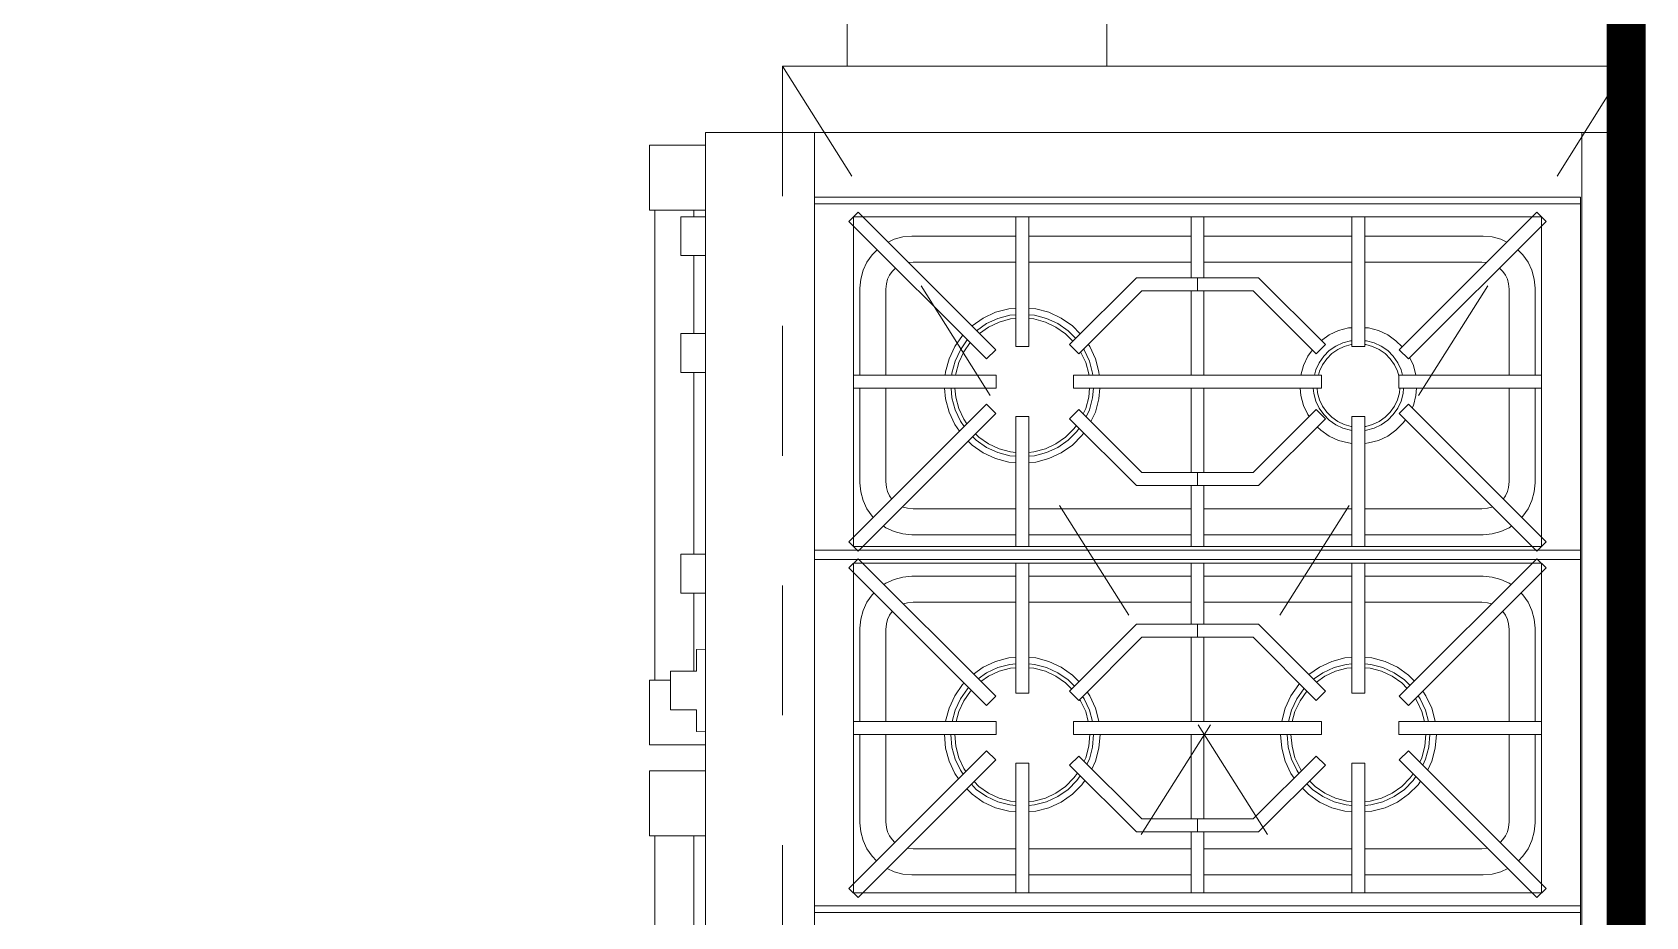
# Model space of a CAD drawing. Header units: metres. Extents: x 14 to 11050, y -346 to 476.
# Drawn here: x 136.739 to 137.982, y -213.206 to -212.525 of the extents above; entities that cross this region are included whole.
import ezdxf

# ---------------------------------------------------------------- set-up
doc = ezdxf.new("R2010")
doc.units = ezdxf.units.M
for name, pattern in [('0', [0]), ('DASHED', [0.75, 0.5, -0.25]), ('DASHED2', [0.375, 0.25, -0.125]), ('HIDDEN2', [0.1875, 0.125, -0.0625])]:
    doc.linetypes.add(name, pattern=pattern)
doc.layers.get('0').update_dxf_attribs({"color": 250, "linetype": '0', "lineweight": 20})
for name, color, linetype, lineweight in [('01a_Mobiliario', 250, 'Continuous', 0), ('A-EQPM-OVHD', 253, 'DASHED2', 5), ('A-WALL', 250, 'Continuous', 20), ('baños', 140, 'Continuous', 0), ('MOBILIARIOS', 252, 'Continuous', 0), ('PROYECCION', 9, 'DASHED', 0)]:
    doc.layers.add(name, color=color, linetype=linetype, lineweight=lineweight)
doc.layers.add('REVESTIMIENTO EXTERIOR', color=7, linetype='Continuous', lineweight=5, true_color=0xffdebd)
doc.styles.get("Standard").update_dxf_attribs({"font": 'arial.ttf', "height": 0.1875})

# ---------------------------------------------------------------- blocks, each defined once
blk = doc.blocks.new('PL BASE 1N NASAS 09')
at = {"layer": '01a_Mobiliario', "transparency": 33554684}
for p, q in [((-104.4311, -51.1997), (-104.4311, -52.3697)), ((-104.4311, -52.3697), (-103.8311, -52.3697))]:
    blk.add_line(p, q, dxfattribs=at)
at = {"layer": 'A-EQPM-OVHD', "linetype": 'HIDDEN2'}
blk.add_line((-104.2311, -52.3697), (-103.8311, -52.3697), dxfattribs=at)
at = {"layer": 'A-WALL'}
blk.add_line((-103.8311, -51.1397), (-103.8311, -54.9888), dxfattribs=at)
at = {"layer": 'PROYECCION', "color": 252, "linetype": 'DASHED', "ltscale": 0.1}
blk.add_line((-104.2311, -52.3697), (-104.2311, -51.1997), dxfattribs=at)
at = {"layer": 'baños', "linetype": 'Continuous'}
for tag, p in [('MODELNUMBER', (-121.6562, -54.8273)), ('TRADENAME', (-121.6562, -54.8273)), ('PRODUCT', (-121.6562, -54.8274)), ('MATERIAL', (-121.6562, -54.8274))]:
    blk.add_attdef(tag, p, '', height=0.0000254, rotation=359.9999, dxfattribs=at)
blk = doc.blocks.new('A$C3ed47c56')
at = {"layer": 'MOBILIARIOS'}
for p, q in [((0.043, 0.0509), (0.043, 0.9809)), ((0.043, 0.9809), (0.043, 0.0509)), ((0.718, 0.9809), (0.718, 0.0509)), ((0.743, 0.9809), (0.743, 0.0509)), ((0.743, 0.0509), (0.743, 0.9809)), ((0.127, 0.6519), (0.127, 0.9259)), ((0.717, 0.9259), (0.717, 0.6519)), ((0.004, 0.5929), (0.004, 0.9116)), ((0.034, 0.5929), (0.034, 0.7469)), ((0.717, 0.6519), (0.127, 0.6519)), ((0.127, 0.6519), (0.127, 0.6469)), ((0.717, 0.6469), (0.127, 0.6469)), ((0.127, 0.6469), (0.127, 0.3729)), ((0.717, 0.6469), (0.717, 0.6519)), ((0.717, 0.3729), (0.717, 0.6469)), ((0.1535, 0.6334), (0.1605, 0.6405)), ((0.157, 0.5149), (0.157, 0.6369)), ((0.157, 0.6369), (0.282, 0.6369)), ((0.2666, 0.5344), (0.1605, 0.6405)), ((0.282, 0.6369), (0.292, 0.6369)), ((0.282, 0.5369), (0.282, 0.6369)), ((0.292, 0.5369), (0.292, 0.6369)), ((0.292, 0.6369), (0.541, 0.6369)), ((0.417, 0.5899), (0.417, 0.6369)), ((0.427, 0.6369), (0.427, 0.5899)), ((0.541, 0.6369), (0.551, 0.6369)), ((0.541, 0.5369), (0.541, 0.6369)), ((0.551, 0.5369), (0.551, 0.6369)), ((0.551, 0.6369), (0.687, 0.6369)), ((0.5774, 0.5344), (0.6835, 0.6405)), ((0.6905, 0.6334), (0.6835, 0.6405)), ((0.687, 0.6369), (0.687, 0.5149)), ((0.2595, 0.5273), (0.1535, 0.6334)), ((0.1883, 0.6205), (0.1951, 0.6223)), ((0.1951, 0.6223), (0.202, 0.6229)), ((0.202, 0.6229), (0.282, 0.6229)), ((0.292, 0.6229), (0.417, 0.6229)), ((0.427, 0.6229), (0.541, 0.6229)), ((0.551, 0.6229), (0.642, 0.6229)), ((0.5845, 0.5273), (0.6905, 0.6334)), ((0.642, 0.6229), (0.6489, 0.6223)), ((0.6489, 0.6223), (0.6557, 0.6205)), ((0.1714, 0.6086), (0.1748, 0.6121)), ((0.183, 0.618), (0.1883, 0.6205)), ((0.6557, 0.6205), (0.661, 0.618)), ((0.6692, 0.6121), (0.6726, 0.6086)), ((0.1626, 0.5899), (0.1644, 0.5966)), ((0.1644, 0.5966), (0.1674, 0.6029)), ((0.1674, 0.6029), (0.1714, 0.6086)), ((0.1867, 0.5957), (0.1889, 0.5979)), ((0.1985, 0.6025), (0.2029, 0.6029)), ((0.1985, 0.6025), (0.1985, 0.6025)), ((0.2029, 0.6029), (0.282, 0.6029)), ((0.292, 0.6029), (0.417, 0.6029)), ((0.427, 0.6029), (0.541, 0.6029)), ((0.551, 0.6029), (0.6411, 0.6029)), ((0.6411, 0.6029), (0.6455, 0.6025)), ((0.6455, 0.6025), (0.6455, 0.6025)), ((0.6551, 0.5979), (0.6573, 0.5957)), ((0.6726, 0.6086), (0.6766, 0.6029)), ((0.6766, 0.6029), (0.6796, 0.5966)), ((0.6796, 0.5966), (0.6814, 0.5899)), ((0, 0.5929), (0.0003, 0.5929)), ((0, 0.5429), (0, 0.5929)), ((0.0003, 0.5929), (0.0011, 0.5929)), ((0.0011, 0.5929), (0.0025, 0.5929)), ((0.0025, 0.5929), (0.0044, 0.5929)), ((0.0044, 0.5929), (0.0068, 0.5929)), ((0.0068, 0.5929), (0.0095, 0.5929)), ((0.0095, 0.5929), (0.0125, 0.5929)), ((0.0125, 0.5929), (0.0157, 0.5929)), ((0.0157, 0.5929), (0.019, 0.5929)), ((0.019, 0.5929), (0.043, 0.5929)), ((0.162, 0.5829), (0.1626, 0.5899)), ((0.182, 0.582), (0.1824, 0.5864)), ((0.1824, 0.5864), (0.1833, 0.5897)), ((0.1833, 0.5897), (0.1847, 0.5929)), ((0.1847, 0.5929), (0.1867, 0.5957)), ((0.3235, 0.5385), (0.3749, 0.5899)), ((0.3749, 0.5899), (0.422, 0.5899)), ((0.422, 0.5799), (0.422, 0.5899)), ((0.4691, 0.5899), (0.422, 0.5899)), ((0.5205, 0.5385), (0.4691, 0.5899)), ((0.6573, 0.5957), (0.6593, 0.5929)), ((0.6593, 0.5929), (0.6607, 0.5897)), ((0.6607, 0.5897), (0.6616, 0.5864)), ((0.6616, 0.5864), (0.662, 0.582)), ((0.6814, 0.5899), (0.682, 0.5829)), ((0.162, 0.5149), (0.162, 0.5829)), ((0.182, 0.5149), (0.182, 0.582)), ((0.2665, 0.5713), (0.2766, 0.574)), ((0.2766, 0.574), (0.282, 0.5745)), ((0.292, 0.5745), (0.2974, 0.574)), ((0.2974, 0.574), (0.3075, 0.5713)), ((0.3305, 0.5314), (0.3791, 0.5799)), ((0.3791, 0.5799), (0.422, 0.5799)), ((0.417, 0.5149), (0.417, 0.5799)), ((0.4649, 0.5799), (0.422, 0.5799)), ((0.427, 0.5799), (0.427, 0.5149)), ((0.5135, 0.5314), (0.4649, 0.5799)), ((0.5255, 0.5713), (0.5356, 0.574)), ((0.5356, 0.574), (0.541, 0.5745)), ((0.551, 0.5745), (0.5564, 0.574)), ((0.5564, 0.574), (0.5665, 0.5713)), ((0.662, 0.582), (0.662, 0.5149)), ((0.682, 0.5829), (0.682, 0.5149)), ((0.2443, 0.5567), (0.2484, 0.5609)), ((0.2484, 0.5609), (0.257, 0.5669)), ((0.2516, 0.5571), (0.2595, 0.5626)), ((0.2536, 0.5548), (0.261, 0.56)), ((0.257, 0.5669), (0.2665, 0.5713)), ((0.2595, 0.5626), (0.2682, 0.5666)), ((0.261, 0.56), (0.2692, 0.5638)), ((0.2682, 0.5666), (0.2774, 0.5691)), ((0.2692, 0.5638), (0.278, 0.5661)), ((0.2774, 0.5691), (0.282, 0.5695)), ((0.278, 0.5661), (0.282, 0.5665)), ((0.292, 0.5695), (0.2965, 0.5691)), ((0.292, 0.5665), (0.296, 0.5661)), ((0.296, 0.5661), (0.3048, 0.5638)), ((0.2965, 0.5691), (0.3058, 0.5666)), ((0.3048, 0.5638), (0.313, 0.56)), ((0.3058, 0.5666), (0.3145, 0.5626)), ((0.3075, 0.5713), (0.317, 0.5669)), ((0.313, 0.56), (0.3204, 0.5548)), ((0.3145, 0.5626), (0.3224, 0.5571)), ((0.317, 0.5669), (0.3256, 0.5609)), ((0.3256, 0.5609), (0.333, 0.5535)), ((0.5028, 0.5562), (0.5074, 0.5609)), ((0.5074, 0.5609), (0.516, 0.5669)), ((0.5106, 0.5571), (0.5185, 0.5626)), ((0.5126, 0.5548), (0.52, 0.56)), ((0.516, 0.5669), (0.5255, 0.5713)), ((0.5185, 0.5626), (0.5272, 0.5666)), ((0.52, 0.56), (0.5282, 0.5638)), ((0.5272, 0.5666), (0.5364, 0.5691)), ((0.5282, 0.5638), (0.537, 0.5661)), ((0.5364, 0.5691), (0.541, 0.5695)), ((0.537, 0.5661), (0.541, 0.5665)), ((0.551, 0.5695), (0.5555, 0.5691)), ((0.551, 0.5665), (0.555, 0.5661)), ((0.555, 0.5661), (0.5638, 0.5638)), ((0.5555, 0.5691), (0.5648, 0.5666)), ((0.5638, 0.5638), (0.572, 0.56)), ((0.5648, 0.5666), (0.5735, 0.5626)), ((0.5665, 0.5713), (0.576, 0.5669)), ((0.572, 0.56), (0.5794, 0.5548)), ((0.5735, 0.5626), (0.5814, 0.5571)), ((0.576, 0.5669), (0.5846, 0.5609)), ((0.5846, 0.5609), (0.592, 0.5535)), ((0.235, 0.5449), (0.2379, 0.549)), ((0.2478, 0.5532), (0.2516, 0.5571)), ((0.2499, 0.5511), (0.2536, 0.5548)), ((0.3204, 0.5548), (0.3268, 0.5483)), ((0.3224, 0.5571), (0.3291, 0.5503)), ((0.3268, 0.5483), (0.3295, 0.5445)), ((0.3291, 0.5503), (0.3317, 0.5467)), ((0.333, 0.5535), (0.3352, 0.5502)), ((0.494, 0.5449), (0.4965, 0.5484)), ((0.5063, 0.5527), (0.5106, 0.5571)), ((0.5084, 0.5506), (0.5126, 0.5548)), ((0.5794, 0.5548), (0.5858, 0.5483)), ((0.5814, 0.5571), (0.5881, 0.5503)), ((0.5858, 0.5483), (0.5881, 0.5451)), ((0.5881, 0.5503), (0.5903, 0.5472)), ((0.592, 0.5535), (0.5938, 0.5508)), ((0, 0.5429), (0.0003, 0.5429)), ((0.0003, 0.5429), (0.0011, 0.5429)), ((0.0011, 0.5429), (0.0025, 0.5429)), ((0.0025, 0.5429), (0.0044, 0.5429)), ((0.0044, 0.5429), (0.0068, 0.5429)), ((0.0068, 0.5429), (0.0095, 0.5429)), ((0.0095, 0.5429), (0.0125, 0.5429)), ((0.0125, 0.5429), (0.0157, 0.5429)), ((0.0157, 0.5429), (0.019, 0.5429)), ((0.019, 0.5429), (0.043, 0.5429)), ((0.2279, 0.5253), (0.2306, 0.5354)), ((0.2306, 0.5354), (0.235, 0.5449)), ((0.2353, 0.5337), (0.2394, 0.5424)), ((0.2381, 0.5327), (0.242, 0.5409)), ((0.2394, 0.5424), (0.2415, 0.5454)), ((0.242, 0.5409), (0.2436, 0.5432)), ((0.282, 0.5369), (0.292, 0.5369)), ((0.3305, 0.5314), (0.3235, 0.5385)), ((0.3346, 0.5354), (0.3359, 0.5327)), ((0.3368, 0.5377), (0.3387, 0.5337)), ((0.3406, 0.5414), (0.3434, 0.5354)), ((0.3434, 0.5354), (0.3461, 0.5253)), ((0.4869, 0.5253), (0.4896, 0.5354)), ((0.4896, 0.5354), (0.494, 0.5449)), ((0.4943, 0.5337), (0.4984, 0.5424)), ((0.4971, 0.5327), (0.501, 0.5409)), ((0.4984, 0.5424), (0.5, 0.5448)), ((0.501, 0.5409), (0.5022, 0.5427)), ((0.5135, 0.5314), (0.5205, 0.5385)), ((0.541, 0.5369), (0.551, 0.5369)), ((0.5933, 0.5361), (0.5949, 0.5327)), ((0.5955, 0.5384), (0.5977, 0.5337)), ((0.5993, 0.5421), (0.6024, 0.5354)), ((0.6024, 0.5354), (0.6051, 0.5253)), ((0, 0.5229), (0.0003, 0.5229)), ((0, 0.5229), (0, 0.4729)), ((0.0003, 0.5229), (0.0011, 0.5229)), ((0.0011, 0.5229), (0.0025, 0.5229)), ((0.0025, 0.5229), (0.0044, 0.5229)), ((0.0044, 0.5229), (0.0068, 0.5229)), ((0.0068, 0.5229), (0.0095, 0.5229)), ((0.0095, 0.5229), (0.0125, 0.5229)), ((0.0125, 0.5229), (0.0157, 0.5229)), ((0.0157, 0.5229), (0.019, 0.5229)), ((0.019, 0.5229), (0.043, 0.5229)), ((0.227, 0.5149), (0.2279, 0.5253)), ((0.232, 0.5149), (0.2328, 0.5245)), ((0.2328, 0.5245), (0.2353, 0.5337)), ((0.235, 0.5149), (0.2358, 0.5239)), ((0.2358, 0.5239), (0.2381, 0.5327)), ((0.2595, 0.5273), (0.2666, 0.5344)), ((0.3359, 0.5327), (0.3382, 0.5239)), ((0.3382, 0.5239), (0.339, 0.5149)), ((0.3387, 0.5337), (0.3412, 0.5245)), ((0.3412, 0.5245), (0.342, 0.5149)), ((0.3461, 0.5253), (0.347, 0.5149)), ((0.486, 0.5149), (0.4869, 0.5253)), ((0.491, 0.5149), (0.4918, 0.5245)), ((0.4918, 0.5245), (0.4943, 0.5337)), ((0.494, 0.5149), (0.4948, 0.5239)), ((0.4948, 0.5239), (0.4971, 0.5327)), ((0.5845, 0.5273), (0.5774, 0.5344)), ((0.5949, 0.5327), (0.5972, 0.5239)), ((0.5972, 0.5239), (0.598, 0.5149)), ((0.5977, 0.5337), (0.6002, 0.5245)), ((0.6002, 0.5245), (0.601, 0.5149)), ((0.6051, 0.5253), (0.606, 0.5149)), ((0.043, 0.5127), (0.036, 0.5125)), ((0.036, 0.512), (0.036, 0.5125)), ((0.036, 0.5106), (0.036, 0.512)), ((0.036, 0.5083), (0.036, 0.5106)), ((0.157, 0.5149), (0.157, 0.5049)), ((0.267, 0.5149), (0.157, 0.5149)), ((0.267, 0.5149), (0.267, 0.5049)), ((0.3265, 0.5149), (0.3265, 0.5049)), ((0.417, 0.5149), (0.3265, 0.5149)), ((0.427, 0.5149), (0.417, 0.5149)), ((0.5175, 0.5149), (0.427, 0.5149)), ((0.5175, 0.5149), (0.5175, 0.5049)), ((0.577, 0.5149), (0.577, 0.5049)), ((0.577, 0.5149), (0.687, 0.5149)), ((0.687, 0.5149), (0.687, 0.5049)), ((0.036, 0.5051), (0.036, 0.5083)), ((0.036, 0.5012), (0.036, 0.5051)), ((0.036, 0.4967), (0.036, 0.5012)), ((0.267, 0.5049), (0.157, 0.5049)), ((0.157, 0.3829), (0.157, 0.5049)), ((0.162, 0.4329), (0.162, 0.5049)), ((0.182, 0.4338), (0.182, 0.5049)), ((0.2279, 0.5045), (0.2279, 0.5049)), ((0.2306, 0.4944), (0.2279, 0.5045)), ((0.2353, 0.4961), (0.233, 0.5049)), ((0.2381, 0.4971), (0.236, 0.5049)), ((0.242, 0.4889), (0.2381, 0.4971)), ((0.417, 0.5049), (0.3265, 0.5049)), ((0.3359, 0.4971), (0.332, 0.4889)), ((0.3379, 0.5049), (0.3359, 0.4971)), ((0.341, 0.5049), (0.3387, 0.4961)), ((0.3461, 0.5045), (0.3434, 0.4944)), ((0.3461, 0.5049), (0.3461, 0.5045)), ((0.427, 0.5049), (0.417, 0.5049)), ((0.417, 0.4399), (0.417, 0.5049)), ((0.5175, 0.5049), (0.427, 0.5049)), ((0.427, 0.5049), (0.427, 0.4399)), ((0.4869, 0.5045), (0.4869, 0.5049)), ((0.4896, 0.4944), (0.4869, 0.5045)), ((0.4943, 0.4961), (0.492, 0.5049)), ((0.4971, 0.4971), (0.495, 0.5049)), ((0.501, 0.4889), (0.4971, 0.4971)), ((0.577, 0.5049), (0.687, 0.5049)), ((0.5949, 0.4971), (0.591, 0.4889)), ((0.5969, 0.5049), (0.5949, 0.4971)), ((0.6, 0.5049), (0.5977, 0.4961)), ((0.6051, 0.5045), (0.6024, 0.4944)), ((0.6051, 0.5049), (0.6051, 0.5045)), ((0.662, 0.5049), (0.662, 0.4338)), ((0.682, 0.5049), (0.682, 0.4329)), ((0.687, 0.5049), (0.687, 0.3829)), ((0.016, 0.4915), (0.016, 0.4959)), ((0.036, 0.4959), (0.016, 0.4959)), ((0.016, 0.4863), (0.016, 0.4915)), ((0.016, 0.4809), (0.016, 0.4863)), ((0.036, 0.4959), (0.036, 0.4967)), ((0.2595, 0.4925), (0.1535, 0.3865)), ((0.2666, 0.4854), (0.1605, 0.3794)), ((0.235, 0.4849), (0.2306, 0.4944)), ((0.241, 0.4764), (0.235, 0.4849)), ((0.2394, 0.4874), (0.2353, 0.4961)), ((0.2449, 0.4796), (0.2394, 0.4874)), ((0.2472, 0.4815), (0.242, 0.4889)), ((0.2595, 0.4925), (0.2666, 0.4854)), ((0.3305, 0.4885), (0.3235, 0.4814)), ((0.3305, 0.4885), (0.3791, 0.4399)), ((0.332, 0.4889), (0.3312, 0.4878)), ((0.3346, 0.4874), (0.3334, 0.4856)), ((0.3387, 0.4961), (0.3346, 0.4874)), ((0.339, 0.4849), (0.3369, 0.482)), ((0.3434, 0.4944), (0.339, 0.4849)), ((0.5135, 0.4885), (0.4649, 0.4399)), ((0.494, 0.4849), (0.4896, 0.4944)), ((0.5, 0.4764), (0.494, 0.4849)), ((0.4984, 0.4874), (0.4943, 0.4961)), ((0.5039, 0.4796), (0.4984, 0.4874)), ((0.5062, 0.4815), (0.501, 0.4889)), ((0.5135, 0.4885), (0.5205, 0.4814)), ((0.5845, 0.4925), (0.5774, 0.4854)), ((0.5774, 0.4854), (0.6835, 0.3794)), ((0.5845, 0.4925), (0.6905, 0.3865)), ((0.591, 0.4889), (0.5898, 0.4872)), ((0.5936, 0.4874), (0.592, 0.485)), ((0.5977, 0.4961), (0.5936, 0.4874)), ((0.598, 0.4849), (0.5955, 0.4815)), ((0.6024, 0.4944), (0.598, 0.4849)), ((0, 0.4729), (0.0003, 0.4729)), ((0.0003, 0.4729), (0.0011, 0.4729)), ((0.0011, 0.4729), (0.0025, 0.4729)), ((0.0025, 0.4729), (0.0044, 0.4729)), ((0.004, 0.1109), (0.004, 0.4729)), ((0.0044, 0.4729), (0.0068, 0.4729)), ((0.0068, 0.4729), (0.0095, 0.4729)), ((0.0095, 0.4729), (0.0125, 0.4729)), ((0.0125, 0.4729), (0.0157, 0.4729)), ((0.0157, 0.4729), (0.016, 0.4729)), ((0.016, 0.4755), (0.016, 0.4809)), ((0.016, 0.4703), (0.016, 0.4755)), ((0.2422, 0.4752), (0.241, 0.4764)), ((0.2457, 0.4787), (0.2449, 0.4796)), ((0.2478, 0.4808), (0.2472, 0.4815)), ((0.261, 0.4699), (0.2551, 0.474)), ((0.282, 0.4829), (0.292, 0.4829)), ((0.282, 0.4829), (0.282, 0.3829)), ((0.292, 0.4829), (0.292, 0.3829)), ((0.3204, 0.4751), (0.313, 0.4699)), ((0.3224, 0.4728), (0.3145, 0.4673)), ((0.3251, 0.4798), (0.3204, 0.4751)), ((0.3272, 0.4776), (0.3224, 0.4728)), ((0.3235, 0.4814), (0.3749, 0.4299)), ((0.3307, 0.4741), (0.3256, 0.469)), ((0.5205, 0.4814), (0.4691, 0.4299)), ((0.5007, 0.4757), (0.5, 0.4764)), ((0.5042, 0.4792), (0.5039, 0.4796)), ((0.5063, 0.4813), (0.5062, 0.4815)), ((0.52, 0.4699), (0.5136, 0.4744)), ((0.541, 0.4829), (0.551, 0.4829)), ((0.541, 0.4829), (0.541, 0.3829)), ((0.551, 0.4829), (0.551, 0.3829)), ((0.5794, 0.4751), (0.572, 0.4699)), ((0.5814, 0.4728), (0.5735, 0.4673)), ((0.5836, 0.4793), (0.5794, 0.4751)), ((0.5857, 0.4771), (0.5814, 0.4728)), ((0.5892, 0.4736), (0.5846, 0.469)), ((0.016, 0.4659), (0.016, 0.4703)), ((0.016, 0.4659), (0.036, 0.4659)), ((0.034, 0.4059), (0.034, 0.4659)), ((0.036, 0.4659), (0.036, 0.4651)), ((0.036, 0.4606), (0.036, 0.4651)), ((0.036, 0.4567), (0.036, 0.4606)), ((0.257, 0.463), (0.2494, 0.4683)), ((0.2595, 0.4673), (0.253, 0.4718)), ((0.2665, 0.4585), (0.257, 0.463)), ((0.2682, 0.4632), (0.2595, 0.4673)), ((0.2692, 0.4661), (0.261, 0.4699)), ((0.2774, 0.4608), (0.2682, 0.4632)), ((0.278, 0.4637), (0.2692, 0.4661)), ((0.282, 0.4604), (0.2774, 0.4608)), ((0.282, 0.4634), (0.278, 0.4637)), ((0.296, 0.4637), (0.292, 0.4634)), ((0.2965, 0.4608), (0.292, 0.4604)), ((0.3048, 0.4661), (0.296, 0.4637)), ((0.3058, 0.4632), (0.2965, 0.4608)), ((0.313, 0.4699), (0.3048, 0.4661)), ((0.3145, 0.4673), (0.3058, 0.4632)), ((0.317, 0.463), (0.3075, 0.4585)), ((0.3256, 0.469), (0.317, 0.463)), ((0.516, 0.463), (0.5078, 0.4687)), ((0.5185, 0.4673), (0.5114, 0.4723)), ((0.5255, 0.4585), (0.516, 0.463)), ((0.5272, 0.4632), (0.5185, 0.4673)), ((0.5282, 0.4661), (0.52, 0.4699)), ((0.5364, 0.4608), (0.5272, 0.4632)), ((0.537, 0.4637), (0.5282, 0.4661)), ((0.541, 0.4604), (0.5364, 0.4608)), ((0.541, 0.4634), (0.537, 0.4637)), ((0.555, 0.4637), (0.551, 0.4634)), ((0.5555, 0.4608), (0.551, 0.4604)), ((0.5638, 0.4661), (0.555, 0.4637)), ((0.5648, 0.4632), (0.5555, 0.4608)), ((0.572, 0.4699), (0.5638, 0.4661)), ((0.5735, 0.4673), (0.5648, 0.4632)), ((0.576, 0.463), (0.5665, 0.4585)), ((0.5846, 0.469), (0.576, 0.463)), ((0.036, 0.4536), (0.036, 0.4567)), ((0.036, 0.4513), (0.036, 0.4536)), ((0.036, 0.4498), (0.036, 0.4513)), ((0.036, 0.4493), (0.036, 0.4498)), ((0.043, 0.4491), (0.036, 0.4493)), ((0.2766, 0.4558), (0.2665, 0.4585)), ((0.282, 0.4554), (0.2766, 0.4558)), ((0.2974, 0.4558), (0.292, 0.4554)), ((0.3075, 0.4585), (0.2974, 0.4558)), ((0.5356, 0.4558), (0.5255, 0.4585)), ((0.541, 0.4554), (0.5356, 0.4558)), ((0.5564, 0.4558), (0.551, 0.4554)), ((0.5665, 0.4585), (0.5564, 0.4558)), ((0.3791, 0.4399), (0.422, 0.4399)), ((0.422, 0.4399), (0.422, 0.4299)), ((0.4649, 0.4399), (0.422, 0.4399)), ((0.1626, 0.426), (0.162, 0.4329)), ((0.1644, 0.4192), (0.1626, 0.426)), ((0.1824, 0.4295), (0.182, 0.4338)), ((0.1833, 0.4261), (0.1824, 0.4295)), ((0.1847, 0.423), (0.1833, 0.4261)), ((0.1867, 0.4201), (0.1847, 0.423)), ((0.3749, 0.4299), (0.422, 0.4299)), ((0.417, 0.3829), (0.417, 0.4299)), ((0.4691, 0.4299), (0.422, 0.4299)), ((0.427, 0.4299), (0.427, 0.3829)), ((0.6593, 0.423), (0.6573, 0.4201)), ((0.6607, 0.4261), (0.6593, 0.423)), ((0.6616, 0.4295), (0.6607, 0.4261)), ((0.662, 0.4338), (0.6616, 0.4295)), ((0.6814, 0.426), (0.6796, 0.4192)), ((0.682, 0.4329), (0.6814, 0.426)), ((0.1674, 0.4129), (0.1644, 0.4192)), ((0.1714, 0.4072), (0.1674, 0.4129)), ((0.1869, 0.4199), (0.1867, 0.4201)), ((0.1985, 0.4133), (0.1953, 0.4142)), ((0.2029, 0.4129), (0.1985, 0.4133)), ((0.282, 0.4129), (0.2029, 0.4129)), ((0.417, 0.4129), (0.292, 0.4129)), ((0.541, 0.4129), (0.427, 0.4129)), ((0.6411, 0.4129), (0.551, 0.4129)), ((0.6455, 0.4133), (0.6411, 0.4129)), ((0.6487, 0.4142), (0.6455, 0.4133)), ((0.6573, 0.4201), (0.6571, 0.4199)), ((0.6766, 0.4129), (0.6726, 0.4072)), ((0.6796, 0.4192), (0.6766, 0.4129)), ((0.024, 0.4015), (0.024, 0.4059)), ((0.043, 0.4059), (0.024, 0.4059)), ((0.024, 0.3963), (0.024, 0.4015)), ((0.1728, 0.4058), (0.1714, 0.4072)), ((0.182, 0.3983), (0.1805, 0.3993)), ((0.1883, 0.3953), (0.182, 0.3983)), ((0.662, 0.3983), (0.6557, 0.3953)), ((0.6635, 0.3993), (0.662, 0.3983)), ((0.6726, 0.4072), (0.6712, 0.4058)), ((0.024, 0.3909), (0.024, 0.3963)), ((0.024, 0.3855), (0.024, 0.3909)), ((0.024, 0.3803), (0.024, 0.3855)), ((0.1535, 0.3865), (0.1605, 0.3794)), ((0.1951, 0.3935), (0.1883, 0.3953)), ((0.202, 0.3929), (0.1951, 0.3935)), ((0.282, 0.3929), (0.202, 0.3929)), ((0.417, 0.3929), (0.292, 0.3929)), ((0.541, 0.3929), (0.427, 0.3929)), ((0.642, 0.3929), (0.551, 0.3929)), ((0.6489, 0.3935), (0.642, 0.3929)), ((0.6557, 0.3953), (0.6489, 0.3935)), ((0.6905, 0.3865), (0.6835, 0.3794)), ((0.024, 0.3759), (0.024, 0.3803)), ((0.024, 0.3759), (0.043, 0.3759)), ((0.034, 0.2359), (0.034, 0.3759)), ((0.717, 0.3799), (0.127, 0.3799)), ((0.127, 0.3799), (0.127, 0.1059)), ((0.127, 0.3729), (0.127, 0.3799)), ((0.127, 0.3729), (0.667, 0.3729)), ((0.1535, 0.3664), (0.1605, 0.3735)), ((0.282, 0.3829), (0.157, 0.3829)), ((0.2666, 0.2674), (0.1605, 0.3735)), ((0.282, 0.3829), (0.292, 0.3829)), ((0.541, 0.3829), (0.292, 0.3829)), ((0.541, 0.3829), (0.551, 0.3829)), ((0.687, 0.3829), (0.551, 0.3829)), ((0.5774, 0.2674), (0.6835, 0.3735)), ((0.667, 0.3729), (0.717, 0.3729)), ((0.6905, 0.3664), (0.6835, 0.3735)), ((0.717, 0.3729), (0.717, 0.3849)), ((0.717, 0.3799), (0.717, 0.3849)), ((0.717, 0.1059), (0.717, 0.3799)), ((0.2595, 0.2603), (0.1535, 0.3664)), ((0.157, 0.2479), (0.157, 0.3699)), ((0.157, 0.3699), (0.282, 0.3699)), ((0.1951, 0.3603), (0.202, 0.3609)), ((0.202, 0.3609), (0.282, 0.3609)), ((0.282, 0.3699), (0.292, 0.3699)), ((0.282, 0.2699), (0.282, 0.3699)), ((0.292, 0.2699), (0.292, 0.3699)), ((0.292, 0.3699), (0.541, 0.3699)), ((0.292, 0.3609), (0.417, 0.3609)), ((0.417, 0.3229), (0.417, 0.3699)), ((0.427, 0.3699), (0.427, 0.3229)), ((0.427, 0.3609), (0.541, 0.3609)), ((0.541, 0.3699), (0.551, 0.3699)), ((0.541, 0.2699), (0.541, 0.3699)), ((0.551, 0.2699), (0.551, 0.3699)), ((0.551, 0.3699), (0.687, 0.3699)), ((0.551, 0.3609), (0.642, 0.3609)), ((0.5845, 0.2603), (0.6905, 0.3664)), ((0.642, 0.3609), (0.6489, 0.3603)), ((0.687, 0.3699), (0.687, 0.2479)), ((0.1799, 0.3541), (0.182, 0.3556)), ((0.182, 0.3556), (0.1883, 0.3585)), ((0.1883, 0.3585), (0.1951, 0.3603)), ((0.6489, 0.3603), (0.6557, 0.3585)), ((0.6557, 0.3585), (0.662, 0.3556)), ((0.662, 0.3556), (0.6641, 0.3541)), ((0.1644, 0.3346), (0.1674, 0.3409)), ((0.1674, 0.3409), (0.1714, 0.3466)), ((0.1714, 0.3466), (0.1723, 0.3476)), ((0.1946, 0.3394), (0.1952, 0.3396)), ((0.1952, 0.3396), (0.1985, 0.3405)), ((0.1985, 0.3405), (0.2029, 0.3409)), ((0.2029, 0.3409), (0.282, 0.3409)), ((0.292, 0.3409), (0.417, 0.3409)), ((0.427, 0.3409), (0.541, 0.3409)), ((0.551, 0.3409), (0.6411, 0.3409)), ((0.6411, 0.3409), (0.6455, 0.3405)), ((0.6455, 0.3405), (0.6488, 0.3396)), ((0.6488, 0.3396), (0.6494, 0.3394)), ((0.6717, 0.3476), (0.6726, 0.3466)), ((0.6726, 0.3466), (0.6766, 0.3409)), ((0.6766, 0.3409), (0.6796, 0.3346)), ((0.162, 0.3209), (0.1626, 0.3279)), ((0.1626, 0.3279), (0.1644, 0.3346)), ((0.182, 0.32), (0.1824, 0.3244)), ((0.1824, 0.3244), (0.1833, 0.3277)), ((0.1833, 0.3277), (0.1847, 0.3309)), ((0.1847, 0.3309), (0.1865, 0.3334)), ((0.6575, 0.3334), (0.6593, 0.3309)), ((0.6593, 0.3309), (0.6607, 0.3277)), ((0.6607, 0.3277), (0.6616, 0.3244)), ((0.6616, 0.3244), (0.662, 0.32)), ((0.6796, 0.3346), (0.6814, 0.3279)), ((0.6814, 0.3279), (0.682, 0.3209)), ((0.162, 0.2479), (0.162, 0.3209)), ((0.182, 0.2479), (0.182, 0.32)), ((0.3235, 0.2715), (0.3749, 0.3229)), ((0.3305, 0.2644), (0.3791, 0.3129)), ((0.3749, 0.3229), (0.422, 0.3229)), ((0.3791, 0.3129), (0.422, 0.3129)), ((0.417, 0.2479), (0.417, 0.3129)), ((0.4691, 0.3229), (0.422, 0.3229)), ((0.422, 0.3129), (0.422, 0.3229)), ((0.4649, 0.3129), (0.422, 0.3129)), ((0.427, 0.3129), (0.427, 0.2479)), ((0.5135, 0.2644), (0.4649, 0.3129)), ((0.5205, 0.2715), (0.4691, 0.3229)), ((0.662, 0.32), (0.662, 0.2479)), ((0.682, 0.3209), (0.682, 0.2479)), ((0.257, 0.2979), (0.2665, 0.3023)), ((0.2665, 0.3023), (0.2766, 0.305)), ((0.2682, 0.2976), (0.2774, 0.3001)), ((0.2766, 0.305), (0.282, 0.3055)), ((0.2774, 0.3001), (0.282, 0.3005)), ((0.292, 0.3055), (0.2974, 0.305)), ((0.292, 0.3005), (0.2965, 0.3001)), ((0.2965, 0.3001), (0.3058, 0.2976)), ((0.2974, 0.305), (0.3075, 0.3023)), ((0.3075, 0.3023), (0.317, 0.2979)), ((0.2453, 0.2887), (0.2484, 0.2919)), ((0.2484, 0.2919), (0.257, 0.2979)), ((0.2488, 0.2852), (0.2516, 0.2881)), ((0.2516, 0.2881), (0.2595, 0.2936)), ((0.2536, 0.2858), (0.261, 0.291)), ((0.2595, 0.2936), (0.2682, 0.2976)), ((0.261, 0.291), (0.2692, 0.2948)), ((0.2692, 0.2948), (0.278, 0.2971)), ((0.278, 0.2971), (0.282, 0.2975)), ((0.292, 0.2975), (0.296, 0.2971)), ((0.296, 0.2971), (0.3048, 0.2948)), ((0.3048, 0.2948), (0.313, 0.291)), ((0.3058, 0.2976), (0.3145, 0.2936)), ((0.313, 0.291), (0.3204, 0.2858)), ((0.3145, 0.2936), (0.3224, 0.2881)), ((0.317, 0.2979), (0.3256, 0.2919)), ((0.3224, 0.2881), (0.3291, 0.2813)), ((0.3256, 0.2919), (0.333, 0.2845)), ((0.5235, 0.2849), (0.5306, 0.2882)), ((0.5306, 0.2882), (0.5382, 0.2902)), ((0.5382, 0.2902), (0.541, 0.2905)), ((0.551, 0.2905), (0.5538, 0.2902)), ((0.5538, 0.2902), (0.5614, 0.2882)), ((0.5614, 0.2882), (0.5685, 0.2849)), ((0.2306, 0.2664), (0.235, 0.2759)), ((0.235, 0.2759), (0.2387, 0.2811)), ((0.2353, 0.2647), (0.2394, 0.2734)), ((0.2394, 0.2734), (0.2423, 0.2776)), ((0.242, 0.2719), (0.2444, 0.2754)), ((0.2509, 0.2831), (0.2536, 0.2858)), ((0.3204, 0.2858), (0.3268, 0.2793)), ((0.3268, 0.2793), (0.3287, 0.2767)), ((0.3291, 0.2813), (0.3308, 0.2788)), ((0.333, 0.2845), (0.3344, 0.2824)), ((0.3399, 0.2738), (0.3434, 0.2664)), ((0.5143, 0.2777), (0.5171, 0.2804)), ((0.5171, 0.2804), (0.5235, 0.2849)), ((0.5235, 0.2727), (0.5285, 0.2762)), ((0.5254, 0.2704), (0.53, 0.2736)), ((0.5285, 0.2762), (0.534, 0.2788)), ((0.53, 0.2736), (0.5351, 0.276)), ((0.534, 0.2788), (0.5399, 0.2804)), ((0.5351, 0.276), (0.5404, 0.2774)), ((0.5399, 0.2804), (0.541, 0.2805)), ((0.5404, 0.2774), (0.541, 0.2775)), ((0.551, 0.2805), (0.5521, 0.2804)), ((0.551, 0.2775), (0.5516, 0.2774)), ((0.5516, 0.2774), (0.5569, 0.276)), ((0.5521, 0.2804), (0.558, 0.2788)), ((0.5569, 0.276), (0.562, 0.2736)), ((0.558, 0.2788), (0.5635, 0.2762)), ((0.562, 0.2736), (0.5666, 0.2704)), ((0.5635, 0.2762), (0.5685, 0.2727)), ((0.5685, 0.2849), (0.5749, 0.2804)), ((0.5749, 0.2804), (0.5805, 0.2748)), ((0.5805, 0.2748), (0.5823, 0.2723)), ((0.2279, 0.2563), (0.2306, 0.2664)), ((0.2328, 0.2555), (0.2353, 0.2647)), ((0.2358, 0.2549), (0.2381, 0.2637)), ((0.2381, 0.2637), (0.242, 0.2719)), ((0.2595, 0.2603), (0.2666, 0.2674)), ((0.282, 0.2699), (0.292, 0.2699)), ((0.3305, 0.2644), (0.3235, 0.2715)), ((0.334, 0.2678), (0.3359, 0.2637)), ((0.3359, 0.2637), (0.3382, 0.2549)), ((0.3362, 0.2701), (0.3387, 0.2647)), ((0.3387, 0.2647), (0.3412, 0.2555)), ((0.3434, 0.2664), (0.3461, 0.2563)), ((0.5017, 0.2537), (0.5037, 0.2613)), ((0.5037, 0.2613), (0.507, 0.2684)), ((0.507, 0.2684), (0.508, 0.2698)), ((0.5131, 0.2579), (0.5157, 0.2634)), ((0.5135, 0.2644), (0.5205, 0.2715)), ((0.5157, 0.2634), (0.5192, 0.2684)), ((0.5159, 0.2569), (0.5183, 0.2619)), ((0.5183, 0.2619), (0.5215, 0.2665)), ((0.5192, 0.2684), (0.5235, 0.2727)), ((0.5215, 0.2665), (0.5254, 0.2704)), ((0.541, 0.2699), (0.551, 0.2699)), ((0.5666, 0.2704), (0.5705, 0.2665)), ((0.5685, 0.2727), (0.5728, 0.2684)), ((0.5705, 0.2665), (0.5737, 0.2619)), ((0.5728, 0.2684), (0.5763, 0.2634)), ((0.5737, 0.2619), (0.5761, 0.2569)), ((0.5763, 0.2634), (0.5789, 0.2579)), ((0.5845, 0.2603), (0.5774, 0.2674)), ((0.5874, 0.2632), (0.5883, 0.2613)), ((0.5883, 0.2613), (0.5903, 0.2537)), ((0.2272, 0.2479), (0.2279, 0.2563)), ((0.2322, 0.2479), (0.2328, 0.2555)), ((0.2352, 0.2479), (0.2358, 0.2549)), ((0.3382, 0.2549), (0.3388, 0.2479)), ((0.3412, 0.2555), (0.3418, 0.2479)), ((0.3461, 0.2563), (0.3468, 0.2479)), ((0.5012, 0.2479), (0.5017, 0.2537)), ((0.5112, 0.2479), (0.5115, 0.252)), ((0.5115, 0.252), (0.5131, 0.2579)), ((0.5142, 0.2479), (0.5145, 0.2515)), ((0.5145, 0.2515), (0.5159, 0.2569)), ((0.5761, 0.2569), (0.5775, 0.2515)), ((0.5775, 0.2515), (0.5778, 0.2479)), ((0.5789, 0.2579), (0.5805, 0.252)), ((0.5805, 0.252), (0.5808, 0.2479)), ((0.5903, 0.2537), (0.5908, 0.2479)), ((0.157, 0.2479), (0.157, 0.2379)), ((0.267, 0.2479), (0.157, 0.2479)), ((0.267, 0.2379), (0.157, 0.2379)), ((0.157, 0.1159), (0.157, 0.2379)), ((0.162, 0.1709), (0.162, 0.2379)), ((0.182, 0.1718), (0.182, 0.2379)), ((0.2279, 0.2355), (0.2277, 0.2379)), ((0.2328, 0.2364), (0.2327, 0.2379)), ((0.2353, 0.2271), (0.2328, 0.2364)), ((0.2358, 0.2369), (0.2357, 0.2379)), ((0.2381, 0.2281), (0.2358, 0.2369)), ((0.267, 0.2479), (0.267, 0.2379)), ((0.3265, 0.2479), (0.3265, 0.2379)), ((0.417, 0.2479), (0.3265, 0.2479)), ((0.417, 0.2379), (0.3265, 0.2379)), ((0.3382, 0.2369), (0.3359, 0.2281)), ((0.3383, 0.2379), (0.3382, 0.2369)), ((0.3412, 0.2364), (0.3387, 0.2271)), ((0.3413, 0.2379), (0.3412, 0.2364)), ((0.3463, 0.2379), (0.3461, 0.2355)), ((0.427, 0.2479), (0.417, 0.2479)), ((0.427, 0.2379), (0.417, 0.2379)), ((0.417, 0.1729), (0.417, 0.2379)), ((0.5175, 0.2479), (0.427, 0.2479)), ((0.5175, 0.2379), (0.427, 0.2379)), ((0.427, 0.2379), (0.427, 0.1729)), ((0.5037, 0.2305), (0.5017, 0.2379)), ((0.5131, 0.2339), (0.512, 0.2379)), ((0.5159, 0.235), (0.5151, 0.2379)), ((0.5175, 0.2479), (0.5175, 0.2379)), ((0.577, 0.2384), (0.5761, 0.235)), ((0.577, 0.2479), (0.577, 0.2379)), ((0.577, 0.2479), (0.687, 0.2479)), ((0.577, 0.2379), (0.687, 0.2379)), ((0.58, 0.2379), (0.5789, 0.2339)), ((0.5903, 0.2379), (0.5883, 0.2305)), ((0.662, 0.2379), (0.662, 0.1718)), ((0.682, 0.2379), (0.682, 0.1709)), ((0.687, 0.2479), (0.687, 0.2379)), ((0.687, 0.2379), (0.687, 0.1159)), ((0.024, 0.2315), (0.024, 0.2359)), ((0.043, 0.2359), (0.024, 0.2359)), ((0.024, 0.2263), (0.024, 0.2315)), ((0.024, 0.2209), (0.024, 0.2263)), ((0.2595, 0.2255), (0.1535, 0.1195)), ((0.2306, 0.2254), (0.2279, 0.2355)), ((0.235, 0.2159), (0.2306, 0.2254)), ((0.2394, 0.2184), (0.2353, 0.2271)), ((0.242, 0.2199), (0.2381, 0.2281)), ((0.2595, 0.2255), (0.2666, 0.2184)), ((0.3359, 0.2281), (0.332, 0.2199)), ((0.3387, 0.2271), (0.3346, 0.2184)), ((0.3434, 0.2254), (0.339, 0.2159)), ((0.3461, 0.2355), (0.3434, 0.2254)), ((0.507, 0.2234), (0.5037, 0.2305)), ((0.5157, 0.2284), (0.5131, 0.2339)), ((0.5192, 0.2234), (0.5157, 0.2284)), ((0.5183, 0.2299), (0.5159, 0.235)), ((0.5215, 0.2253), (0.5183, 0.2299)), ((0.5254, 0.2214), (0.5215, 0.2253)), ((0.5705, 0.2253), (0.5666, 0.2214)), ((0.5737, 0.2299), (0.5705, 0.2253)), ((0.5763, 0.2284), (0.5728, 0.2234)), ((0.5761, 0.235), (0.5737, 0.2299)), ((0.5789, 0.2339), (0.5763, 0.2284)), ((0.5845, 0.2255), (0.5774, 0.2184)), ((0.5845, 0.2255), (0.6905, 0.1195)), ((0.5883, 0.2305), (0.5855, 0.2245)), ((0.024, 0.2155), (0.024, 0.2209)), ((0.024, 0.2103), (0.024, 0.2155)), ((0.2666, 0.2184), (0.1605, 0.1124)), ((0.241, 0.2074), (0.235, 0.2159)), ((0.2447, 0.2107), (0.2394, 0.2184)), ((0.2469, 0.2129), (0.242, 0.2199)), ((0.282, 0.2159), (0.292, 0.2159)), ((0.282, 0.2159), (0.282, 0.1159)), ((0.292, 0.2159), (0.292, 0.1159)), ((0.3261, 0.2118), (0.3204, 0.2061)), ((0.3305, 0.2215), (0.3235, 0.2144)), ((0.3235, 0.2144), (0.3749, 0.1629)), ((0.3305, 0.2215), (0.3791, 0.1729)), ((0.3346, 0.2184), (0.3342, 0.2178)), ((0.339, 0.2159), (0.3378, 0.2142)), ((0.5135, 0.2215), (0.4649, 0.1729)), ((0.5205, 0.2144), (0.4691, 0.1629)), ((0.5105, 0.2185), (0.507, 0.2234)), ((0.5135, 0.2215), (0.5205, 0.2144)), ((0.5235, 0.2191), (0.5192, 0.2234)), ((0.5285, 0.2156), (0.5235, 0.2191)), ((0.53, 0.2182), (0.5254, 0.2214)), ((0.534, 0.213), (0.5285, 0.2156)), ((0.5351, 0.2158), (0.53, 0.2182)), ((0.5399, 0.2115), (0.534, 0.213)), ((0.5404, 0.2144), (0.5351, 0.2158)), ((0.541, 0.2114), (0.5399, 0.2115)), ((0.541, 0.2144), (0.5404, 0.2144)), ((0.541, 0.2159), (0.551, 0.2159)), ((0.541, 0.2159), (0.541, 0.1159)), ((0.551, 0.2159), (0.551, 0.1159)), ((0.5516, 0.2144), (0.551, 0.2144)), ((0.5521, 0.2115), (0.551, 0.2114)), ((0.5569, 0.2158), (0.5516, 0.2144)), ((0.558, 0.213), (0.5521, 0.2115)), ((0.562, 0.2182), (0.5569, 0.2158)), ((0.5635, 0.2156), (0.558, 0.213)), ((0.5666, 0.2214), (0.562, 0.2182)), ((0.5685, 0.2191), (0.5635, 0.2156)), ((0.5728, 0.2234), (0.5685, 0.2191)), ((0.5749, 0.2114), (0.5685, 0.2069)), ((0.5797, 0.2162), (0.5749, 0.2114)), ((0.5774, 0.2184), (0.6835, 0.1124)), ((0.024, 0.2059), (0.024, 0.2103)), ((0.024, 0.2059), (0.043, 0.2059)), ((0.034, 0.1459), (0.034, 0.2059)), ((0.2412, 0.2072), (0.241, 0.2074)), ((0.2484, 0.2), (0.2483, 0.2001)), ((0.257, 0.194), (0.2484, 0.2)), ((0.2595, 0.1983), (0.2518, 0.2037)), ((0.261, 0.2009), (0.254, 0.2058)), ((0.2692, 0.1971), (0.261, 0.2009)), ((0.313, 0.2009), (0.3048, 0.1971)), ((0.3204, 0.2061), (0.313, 0.2009)), ((0.3224, 0.2038), (0.3145, 0.1983)), ((0.3256, 0.2), (0.317, 0.194)), ((0.3282, 0.2096), (0.3224, 0.2038)), ((0.3317, 0.2061), (0.3256, 0.2)), ((0.5235, 0.2069), (0.5174, 0.2112)), ((0.5306, 0.2036), (0.5235, 0.2069)), ((0.5382, 0.2016), (0.5306, 0.2036)), ((0.541, 0.2014), (0.5382, 0.2016)), ((0.5538, 0.2016), (0.551, 0.2014)), ((0.5614, 0.2036), (0.5538, 0.2016)), ((0.5685, 0.2069), (0.5614, 0.2036)), ((0.2665, 0.1895), (0.257, 0.194)), ((0.2682, 0.1942), (0.2595, 0.1983)), ((0.2766, 0.1868), (0.2665, 0.1895)), ((0.2774, 0.1918), (0.2682, 0.1942)), ((0.278, 0.1947), (0.2692, 0.1971)), ((0.282, 0.1864), (0.2766, 0.1868)), ((0.282, 0.1914), (0.2774, 0.1918)), ((0.282, 0.1944), (0.278, 0.1947)), ((0.296, 0.1947), (0.292, 0.1944)), ((0.2965, 0.1918), (0.292, 0.1914)), ((0.2974, 0.1868), (0.292, 0.1864)), ((0.3048, 0.1971), (0.296, 0.1947)), ((0.3058, 0.1942), (0.2965, 0.1918)), ((0.3075, 0.1895), (0.2974, 0.1868)), ((0.3145, 0.1983), (0.3058, 0.1942)), ((0.317, 0.194), (0.3075, 0.1895)), ((0.1626, 0.164), (0.162, 0.1709)), ((0.1644, 0.1572), (0.1626, 0.164)), ((0.1824, 0.1675), (0.182, 0.1718)), ((0.1833, 0.1641), (0.1824, 0.1675)), ((0.1847, 0.161), (0.1833, 0.1641)), ((0.3749, 0.1629), (0.422, 0.1629)), ((0.3791, 0.1729), (0.422, 0.1729)), ((0.417, 0.1159), (0.417, 0.1629)), ((0.422, 0.1729), (0.422, 0.1629)), ((0.4649, 0.1729), (0.422, 0.1729)), ((0.4691, 0.1629), (0.422, 0.1629)), ((0.427, 0.1629), (0.427, 0.1159)), ((0.6607, 0.1641), (0.6593, 0.161)), ((0.6616, 0.1675), (0.6607, 0.1641)), ((0.662, 0.1718), (0.6616, 0.1675)), ((0.6814, 0.164), (0.6796, 0.1572)), ((0.682, 0.1709), (0.6814, 0.164)), ((0.1674, 0.1509), (0.1644, 0.1572)), ((0.1714, 0.1452), (0.1674, 0.1509)), ((0.1867, 0.1581), (0.1847, 0.161)), ((0.1892, 0.1557), (0.1867, 0.1581)), ((0.1895, 0.1555), (0.1892, 0.1557)), ((0.2029, 0.1509), (0.1994, 0.1512)), ((0.282, 0.1509), (0.2029, 0.1509)), ((0.417, 0.1509), (0.292, 0.1509)), ((0.541, 0.1509), (0.427, 0.1509)), ((0.6411, 0.1509), (0.551, 0.1509)), ((0.6446, 0.1512), (0.6411, 0.1509)), ((0.6548, 0.1557), (0.6545, 0.1555)), ((0.6573, 0.1581), (0.6548, 0.1557)), ((0.6593, 0.161), (0.6573, 0.1581)), ((0.6766, 0.1509), (0.6726, 0.1452)), ((0.6796, 0.1572), (0.6766, 0.1509)), ((0.024, 0.1415), (0.024, 0.1459)), ((0.043, 0.1459), (0.024, 0.1459)), ((0.024, 0.1363), (0.024, 0.1415)), ((0.1753, 0.1413), (0.1714, 0.1452)), ((0.6726, 0.1452), (0.6687, 0.1413)), ((0.024, 0.1309), (0.024, 0.1363)), ((0.024, 0.1255), (0.024, 0.1309)), ((0.024, 0.1203), (0.024, 0.1255)), ((0.1883, 0.1333), (0.1837, 0.1355)), ((0.1951, 0.1315), (0.1883, 0.1333)), ((0.202, 0.1309), (0.1951, 0.1315)), ((0.282, 0.1309), (0.202, 0.1309)), ((0.417, 0.1309), (0.292, 0.1309)), ((0.541, 0.1309), (0.427, 0.1309)), ((0.642, 0.1309), (0.551, 0.1309)), ((0.6489, 0.1315), (0.642, 0.1309)), ((0.6557, 0.1333), (0.6489, 0.1315)), ((0.6603, 0.1355), (0.6557, 0.1333)), ((0.024, 0.1159), (0.024, 0.1203)), ((0.024, 0.1159), (0.043, 0.1159)), ((0.034, 0.1109), (0.034, 0.1159)), ((0.1535, 0.1195), (0.1605, 0.1124)), ((0.282, 0.1159), (0.157, 0.1159)), ((0.282, 0.1159), (0.292, 0.1159)), ((0.541, 0.1159), (0.292, 0.1159)), ((0.541, 0.1159), (0.551, 0.1159)), ((0.687, 0.1159), (0.551, 0.1159)), ((0.6905, 0.1195), (0.6835, 0.1124)), ((0, 0.1109), (0.0003, 0.1109)), ((0, 0.0609), (0, 0.1109)), ((0.0003, 0.1109), (0.0011, 0.1109)), ((0.0011, 0.1109), (0.0025, 0.1109)), ((0.0025, 0.1109), (0.0044, 0.1109)), ((0.0044, 0.1109), (0.0068, 0.1109)), ((0.0068, 0.1109), (0.0095, 0.1109)), ((0.0095, 0.1109), (0.0125, 0.1109)), ((0.0125, 0.1109), (0.0157, 0.1109)), ((0.0157, 0.1109), (0.019, 0.1109)), ((0.019, 0.1109), (0.043, 0.1109)), ((0.127, 0.1059), (0.717, 0.1059)), ((0.127, 0.1059), (0.127, 0.1009)), ((0.127, 0.1009), (0.717, 0.1009)), ((0.127, 0.1009), (0.127, 0.0509)), ((0.717, 0.1009), (0.717, 0.1059)), ((0, 0.0609), (0.0003, 0.0609)), ((0.0003, 0.0609), (0.0011, 0.0609)), ((0.0011, 0.0609), (0.0025, 0.0609)), ((0.0025, 0.0609), (0.0044, 0.0609)), ((0.0044, 0.0609), (0.0068, 0.0609)), ((0.0068, 0.0609), (0.0095, 0.0609)), ((0.0095, 0.0609), (0.0125, 0.0609)), ((0.0125, 0.0609), (0.0157, 0.0609)), ((0.0157, 0.0609), (0.019, 0.0609)), ((0.019, 0.0609), (0.043, 0.0609)), ((0.743, 0.0509), (0.043, 0.0509)), ((0.043, 0.0509), (0.127, 0.0509)), ((0.127, 0.0509), (0.718, 0.0509)), ((0.718, 0.0509), (0.743, 0.0509))]:
    blk.add_line(p, q, dxfattribs=at)
at = {"layer": 'PROYECCION', "color": 252, "linetype": 'DASHED', "ltscale": 0.1}
for p, q in [((0.1023, 0), (0.1023, 1.03)), ((0.1023, 0), (0.7523, 1.03)), ((0.7523, 0), (0.1023, 1.03)), ((0.1023, 0), (0.7523, 0))]:
    blk.add_line(p, q, dxfattribs=at)
blk = doc.blocks.new('PL MUEBLES 1N NASAS 09')
at = {"layer": 'baños'}
blk.add_blockref('PL BASE 1N NASAS 09', (162.2615, 88.2033), dxfattribs=at)
at = {"layer": 'MOBILIARIOS', "xscale": -1, "rotation": 180}
blk.add_blockref('A$C3ed47c56', (57.6782, 35.8336), dxfattribs=at)

msp = doc.modelspace()

# ---------------------------------------------------------------- linework, layer by layer
at = {"layer": 'REVESTIMIENTO EXTERIOR', "const_width": 0.03}
msp.add_lwpolyline([(137.9671, -209.6312), (136.671, -209.6312), (136.1671, -209.6312), (136.1671, -209.7202), (135.5671, -209.7202), (135.5671, -215.1202), (135.8644, -215.1202), (135.8645, -215.2308), (137.6648, -215.2324), (137.6648, -215.1702), (137.9671, -215.1702)], close=True, dxfattribs=at)

# ---------------------------------------------------------------- block references
msp.add_blockref('PL MUEBLES 1N NASAS 09', (79.5366, -248.3847))

doc.saveas('drawing.dxf')
